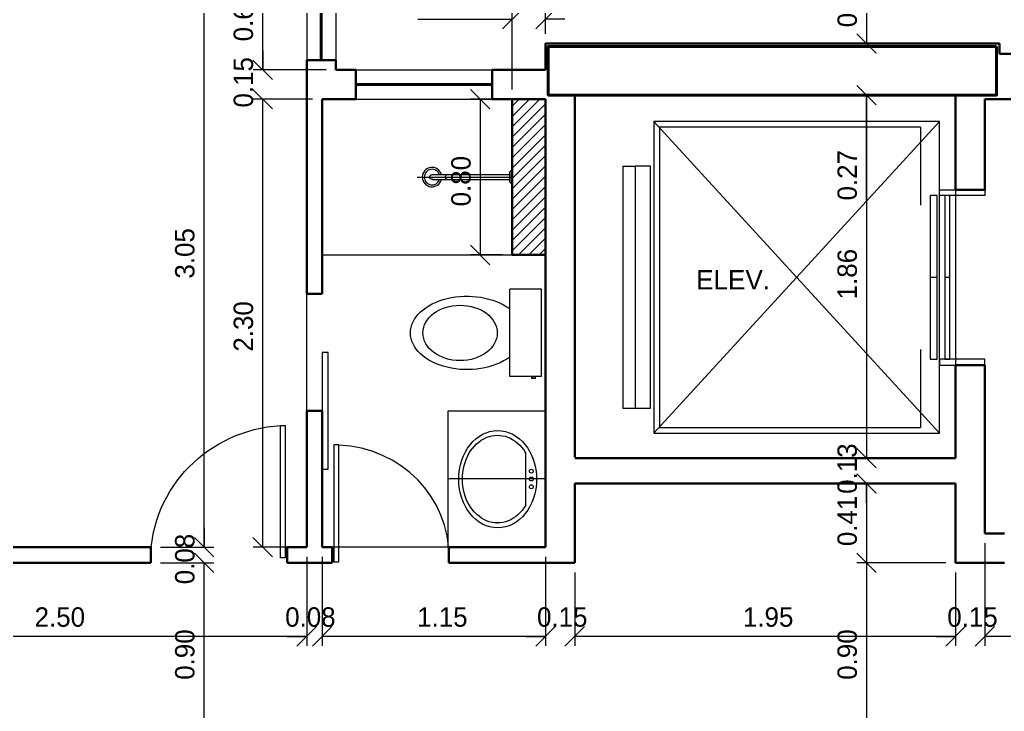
# Model space of a CAD drawing. Header units: metres. Extents: x 2.9 to 62.3, y 8 to 50.1.
# Drawn here: x 16.36 to 21.41, y 18.65 to 22.2 of the extents above; entities that cross this region are included whole.
import ezdxf
from ezdxf.enums import TextEntityAlignment as Align

# ---------------------------------------------------------------- set-up
doc = ezdxf.new("R2010")
doc.units = ezdxf.units.M
doc.header["$MEASUREMENT"] = 0
doc.linetypes.add('DGN Style 3', pattern=[1.422731, 1.016237, -0.406495])
doc.linetypes.add('DGN Style 4', pattern=[1.626995, 0.812989, -0.406495, 0.001016, -0.406495])
doc.layers.get('Defpoints').update_dxf_attribs({"lineweight": 0})
for name, color, linetype, lineweight in [('00-EDIFICACOES TÉRREO', 7, 'Continuous', 0), ('24 - Textos Gerais', 7, 'Continuous', 0), ('34 - Mobiliário', 7, 'Continuous', 0), ('CORNIJAS_VAR NA PLANTA PTIPO 1', 7, 'Continuous', 0), ('Cotas', 13, 'Continuous', 0), ('Level 11-1', 7, 'Continuous', 0), ('Level 12', 7, 'Continuous', 0), ('Level 36', 7, 'Continuous', 0), ('Level 44', 7, 'Continuous', 0), ('Level 45', 7, 'Continuous', 0)]:
    doc.layers.add(name, color=color, linetype=linetype, lineweight=lineweight)
doc.styles.add('Style-INTL_ENGINEERING', font='INTL_ENGINEERING.shx')
doc.dimstyles.get("Standard").update_dxf_attribs({"dimtxt": 0.18, "dimasz": 0.18, "dimexe": 0.18, "dimexo": 0.0625, "dimgap": 0.09, "dimtad": 0, "dimtih": 1, "dimtoh": 1, "dimdec": 4, "dimzin": 1, "dimdsep": 46, "dimtxsty": 'Standard', "dimcen": 0, "dimadec": 0, "dimazin": 0, "dimtfac": 1, "dimtdec": 4, "dimtofl": 0, "dimtmove": 0, "dimatfit": 3, "dimfxl": 0, "dimtolj": 1, "dimtzin": 1, "dimarcsym": 0})

# ---------------------------------------------------------------- blocks, each defined once
blk = doc.blocks.new('*U24')
at = {"layer": '24 - Textos Gerais', "color": 172, "linetype": 'Continuous', "lineweight": 13}
blk.add_line((-0.147, -0.136), (-0.147, 0.133), dxfattribs=at)
at = {"layer": '24 - Textos Gerais', "color": 172, "linetype": 'DGN Style 4', "lineweight": 13}
blk.add_line((-0.25, -0.001), (0.25, -0.001), dxfattribs=at)
at = {"layer": '24 - Textos Gerais', "color": 172, "linetype": 'Continuous', "lineweight": 13}
for centre in [(-0.177, 0.039), (-0.177, -0.001), (-0.177, -0.041)]:
    blk.add_circle(centre, 0.01, dxfattribs=at)
blk.add_ellipse((-0.004, 0), major_axis=(0, 0.25), ratio=0.8, dxfattribs=at)
at = {"layer": '24 - Textos Gerais', "color": 172, "linetype": 'Continuous', "lineweight": 13, "extrusion": (0, 0, -1)}
blk.add_ellipse((-0.0033, -0.0006), major_axis=(0, 0.225), ratio=0.8, start_param=5.350888, end_param=10.349301, dxfattribs=at)
at = {"layer": '24 - Textos Gerais', "color": 172, "linetype": 'Continuous', "lineweight": 13}
for p in [(-0.003, 0.224), (-0.003, 0.224), (-0.147, -0.136)]:
    blk.add_point(p, dxfattribs=at)
blk = doc.blocks.new('SANCXP_1')
at = {"layer": '24 - Textos Gerais', "color": 172, "linetype": 'Continuous', "lineweight": 0}
for p, q in [((0.06, -0.449), (0.06, 0.449)), ((0.06, 0.449), (0.386, 0.449)), ((0.386, -0.449), (0.386, 0.449)), ((0.06, -0.449), (0.386, -0.449))]:
    blk.add_line(p, q, dxfattribs=at)
at = {"layer": '24 - Textos Gerais', "color": 172, "linetype": 'Continuous', "lineweight": 0, "extrusion": (0, 0, -1), "flags": 128}
blk.add_lwpolyline([(-0.125, -0.468), (-0.16, -0.468), (-0.16, -0.449), (-0.125, -0.449)], close=True, dxfattribs=at)
at = {"layer": '24 - Textos Gerais', "color": 172, "linetype": 'Continuous', "lineweight": 0}
blk.add_ellipse((0.825, 0), major_axis=(-0.581, 0), ratio=0.649123, start_param=0.716078, end_param=5.567107, dxfattribs=at)
at = {"layer": '24 - Textos Gerais', "color": 172, "linetype": 'Continuous', "lineweight": 0, "extrusion": (0, 0, -1)}
blk.add_ellipse((0.896, 0), major_axis=(0.381, 0), ratio=0.746923, dxfattribs=at)
blk = doc.blocks.new('*U26')
at = {"layer": '24 - Textos Gerais', "color": 172, "linetype": 'Continuous', "lineweight": 0}
for p, q in [((-0.2441, 0.035), (-0.2441, -0.035)), ((-0.2441, 0.035), (-0.2391, 0.035)), ((-0.2391, 0.035), (-0.2391, -0.035)), ((-0.2291, 0.025), (-0.2391, 0.035)), ((-0.2291, -0.025), (-0.2291, 0.025)), ((0.168, 0.0125), (-0.2291, 0.0125)), ((-0.2441, -0.035), (-0.2391, -0.035)), ((-0.2391, -0.035), (-0.2291, -0.025)), ((0.168, -0.0125), (-0.2291, -0.0125))]:
    blk.add_line(p, q, dxfattribs=at)
at = {"layer": '24 - Textos Gerais', "color": 172, "linetype": 'DGN Style 4', "lineweight": 13}
blk.add_line((0.2441, 0), (-0.2441, 0), dxfattribs=at)
at = {"layer": '24 - Textos Gerais', "color": 172, "linetype": 'Continuous', "lineweight": 0, "extrusion": (0, 0, -1)}
for centre in [(-0.088, 0), (-0.168, 0)]:
    blk.add_arc(centre, 0.0125, 90, 270, dxfattribs=at)
at = {"layer": '24 - Textos Gerais', "color": 172, "linetype": 'Continuous', "lineweight": 0}
for radius, start, end in [(0.05, 194.4775, 165.5225), (0.04, 198.21, 161.79)]:
    blk.add_arc((0.168, 0), radius, start, end, dxfattribs=at)
blk.add_point((0.168, 0.011), dxfattribs=at)
blk = doc.blocks.new('*U19')
at = {"layer": 'Level 36', "color": 172, "linetype": 'Continuous', "lineweight": 13}
for p, q in [((-12.585, 3.08), (-11.6099, 3.08)), ((-11.9391, 2.28), (-11.4391, 2.28)), ((-11.9391, 1.58), (-11.9391, 2.28))]:
    blk.add_line(p, q, dxfattribs=at)
at = {"layer": '24 - Textos Gerais', "color": 172, "linetype": 'Continuous', "lineweight": 0, "rotation": 180}
blk.add_blockref('*U26', (-11.854, 3.48), dxfattribs=at)
at = {"layer": '24 - Textos Gerais', "color": 172, "linetype": 'Continuous', "lineweight": 0, "extrusion": (0, 0, -1), "xscale": 0.5000000000216841, "yscale": 0.5000000000216841, "zscale": 0.5000000000216841, "rotation": 359.9994663905647}
blk.add_blockref('SANCXP_1', (11.4298, 2.68), dxfattribs=at)
at = {"layer": '24 - Textos Gerais', "color": 172, "linetype": 'Continuous', "lineweight": 13, "rotation": 180}
blk.add_blockref('*U24', (-11.6891, 1.929), dxfattribs=at)
blk = doc.blocks.new('P60D')
at = {"layer": '00-EDIFICACOES TÉRREO', "color": 7, "linetype": 'Continuous', "lineweight": 13}
for p, q in [((0.035, 0.605), (0.01, 0.605)), ((0.01, 0.605), (0.01, 0.005)), ((0.035, 0.005), (0.035, 0.605)), ((0.01, 0.005), (0.035, 0.005))]:
    blk.add_line(p, q, dxfattribs=at)
blk.add_ellipse((-0.008, 0.0175), major_axis=(0.5808, 0.1881), ratio=0.957694, start_param=5.970015, end_param=7.482445, dxfattribs=at)
at = {"layer": 'CORNIJAS_VAR NA PLANTA PTIPO 1', "color": 7, "linetype": 'Continuous', "lineweight": 30}
for p, q in [((0, 0), (0, 0.08)), ((0.6, 0), (0.6, 0.08))]:
    blk.add_line(p, q, dxfattribs=at)
blk = doc.blocks.new('*U76')
at = {"layer": '34 - Mobiliário', "color": 7, "linetype": 'Continuous', "lineweight": 40}
blk.add_line((0, 0.25), (0, -0.25), dxfattribs=at)
at = {"layer": 'CORNIJAS_VAR NA PLANTA PTIPO 1', "color": 7, "linetype": 'Continuous', "lineweight": 0}
for p, q in [((-0.075, 0.25), (-0.075, -0.25)), ((0.075, 0.25), (0.075, -0.25))]:
    blk.add_line(p, q, dxfattribs=at)
at = {"layer": 'CORNIJAS_VAR NA PLANTA PTIPO 1', "color": 7, "linetype": 'Continuous', "lineweight": 30}
for p, q in [((-0.075, 0.25), (0.075, 0.25)), ((-0.075, -0.25), (0.075, -0.25))]:
    blk.add_line(p, q, dxfattribs=at)
blk = doc.blocks.new('*U74')
at = {"layer": '34 - Mobiliário', "color": 7, "linetype": 'DGN Style 3', "lineweight": 40}
blk.add_line((0.35, 0), (-0.35, 0), dxfattribs=at)
at = {"layer": 'CORNIJAS_VAR NA PLANTA PTIPO 1', "color": 7, "linetype": 'Continuous', "lineweight": 30}
for p, q in [((-0.35, -0.075), (-0.35, 0.075)), ((0.35, -0.075), (0.35, 0.075))]:
    blk.add_line(p, q, dxfattribs=at)
at = {"layer": 'CORNIJAS_VAR NA PLANTA PTIPO 1', "color": 7, "linetype": 'Continuous', "lineweight": 0}
for p, q in [((0.35, 0.075), (-0.35, 0.075)), ((0.35, -0.075), (-0.35, -0.075))]:
    blk.add_line(p, q, dxfattribs=at)
blk = doc.blocks.new('P70D')
at = {"layer": '00-EDIFICACOES TÉRREO', "color": 7, "linetype": 'Continuous', "lineweight": 13}
for p, q in [((0.035, 0.705), (0.01, 0.705)), ((0.01, 0.705), (0.01, 0.025)), ((0.035, 0.025), (0.035, 0.705)), ((0.01, 0.025), (0.035, 0.025))]:
    blk.add_line(p, q, dxfattribs=at)
blk.add_ellipse((0.0073, 0.032), major_axis=(0.6611, -0.2141), ratio=0.965677, start_param=0.313159, end_param=1.833935, dxfattribs=at)
at = {"layer": 'CORNIJAS_VAR NA PLANTA PTIPO 1', "color": 7, "linetype": 'Continuous', "lineweight": 30}
for p, q in [((0, 0), (0, 0.08)), ((0.7, 0), (0.7, 0.08))]:
    blk.add_line(p, q, dxfattribs=at)
blk = doc.blocks.new('_Oblique')
at = {"color": 0, "linetype": 'ByBlock', "lineweight": -2}
blk.add_line((0.5, 0.5), (-0.5, -0.5), dxfattribs=at)
blk = doc.blocks.new('*D480')
at = {"layer": 'Cotas', "color": 2, "linetype": 'Continuous', "lineweight": 0}
for p, q in [((20.449, 22.539), (20.7566, 22.539)), ((20.7071, 22.539), (20.7071, 22.0746)), ((21.34, 22.0746), (20.6576, 22.0746))]:
    blk.add_line(p, q, dxfattribs=at)
at = {"layer": 'Defpoints'}
for p in [(20.3996, 22.539), (20.7071, 22.3068), (20.7071, 22.0746), (21.3895, 22.0746)]:
    blk.add_point(p, dxfattribs=at)
at = {"layer": 'Cotas', "color": 2, "linetype": 'Continuous', "lineweight": 0, "xscale": 0.0995, "yscale": 0.0995, "zscale": 0.0995}
for p, rotation in [((20.7071, 22.539), 90), ((20.7071, 22.0746), 270)]:
    blk.add_blockref('_Oblique', p, dxfattribs=dict(at, rotation=rotation))
at = {"layer": 'Cotas', "color": 2, "linetype": 'Continuous', "lineweight": 0, "style": 'Style-INTL_ENGINEERING'}
blk.add_text('0.46', height=0.0995, rotation=90, dxfattribs=at).set_placement((20.6079, 22.158), align=Align.MIDDLE_LEFT)
blk = doc.blocks.new('*D481')
at = {"layer": 'Cotas', "color": 2, "linetype": 'Continuous', "lineweight": 0}
for p, q in [((20.7071, 22.1741), (20.7071, 22.0746)), ((21.34, 22.0746), (20.6576, 22.0746)), ((21.325, 21.8096), (20.6576, 21.8096)), ((20.7071, 21.2689), (20.7071, 21.8096))]:
    blk.add_line(p, q, dxfattribs=at)
at = {"layer": 'Defpoints'}
for p in [(21.3895, 22.0746), (20.7071, 21.8096), (21.3745, 21.8096), (20.7071, 21.415)]:
    blk.add_point(p, dxfattribs=at)
at = {"layer": 'Cotas', "color": 2, "linetype": 'Continuous', "lineweight": 0, "xscale": 0.0995, "yscale": 0.0995, "zscale": 0.0995}
for p, rotation in [((20.7071, 22.0746), 270), ((20.7071, 21.8096), 90)]:
    blk.add_blockref('_Oblique', p, dxfattribs=dict(at, rotation=rotation))
at = {"layer": 'Cotas', "color": 2, "linetype": 'Continuous', "lineweight": 0, "style": 'Style-INTL_ENGINEERING'}
blk.add_text('0.27', height=0.0995, rotation=90, dxfattribs=at).set_placement((20.6079, 21.2689), align=Align.MIDDLE_LEFT)
blk = doc.blocks.new('*D482')
at = {"layer": 'Cotas', "color": 2, "linetype": 'Continuous', "lineweight": 0}
for p, q in [((21.325, 21.8096), (20.6576, 21.8096)), ((20.7071, 21.8096), (20.7071, 19.9457)), ((21.1151, 19.9457), (20.6576, 19.9457))]:
    blk.add_line(p, q, dxfattribs=at)
at = {"layer": 'Defpoints'}
for p in [(21.3745, 21.8096), (20.7071, 20.8777), (20.7071, 19.9457), (21.1645, 19.9457)]:
    blk.add_point(p, dxfattribs=at)
at = {"layer": 'Cotas', "color": 2, "linetype": 'Continuous', "lineweight": 0, "xscale": 0.0995, "yscale": 0.0995, "zscale": 0.0995}
for p, rotation in [((20.7071, 21.8096), 90), ((20.7071, 19.9457), 270)]:
    blk.add_blockref('_Oblique', p, dxfattribs=dict(at, rotation=rotation))
at = {"layer": 'Cotas', "color": 2, "linetype": 'Continuous', "lineweight": 0, "style": 'Style-INTL_ENGINEERING'}
blk.add_text('1.86', height=0.0995, rotation=90, dxfattribs=at).set_placement((20.6079, 20.7612), align=Align.MIDDLE_LEFT)
blk = doc.blocks.new('*D483')
at = {"layer": 'Cotas', "color": 2, "linetype": 'Continuous', "lineweight": 0}
for p, q in [((20.7071, 20.0452), (20.7071, 19.9457)), ((21.1151, 19.9457), (20.6576, 19.9457)), ((21.1151, 19.8157), (20.6576, 19.8157)), ((20.7071, 19.7162), (20.7071, 19.8157))]:
    blk.add_line(p, q, dxfattribs=at)
at = {"layer": 'Defpoints'}
for p in [(21.1645, 19.9457), (20.7071, 19.8807), (20.7071, 19.8157), (21.1645, 19.8157)]:
    blk.add_point(p, dxfattribs=at)
at = {"layer": 'Cotas', "color": 2, "linetype": 'Continuous', "lineweight": 0, "xscale": 0.0995, "yscale": 0.0995, "zscale": 0.0995}
for p, rotation in [((20.7071, 19.9457), 270), ((20.7071, 19.8157), 90)]:
    blk.add_blockref('_Oblique', p, dxfattribs=dict(at, rotation=rotation))
at = {"layer": 'Cotas', "color": 2, "linetype": 'Continuous', "lineweight": 0, "style": 'Style-INTL_ENGINEERING'}
blk.add_text('0.13', height=0.0995, rotation=90, dxfattribs=at).set_placement((20.6079, 19.7627), align=Align.MIDDLE_LEFT)
blk = doc.blocks.new('*D484')
at = {"layer": 'Cotas', "color": 2, "linetype": 'Continuous', "lineweight": 0}
for p, q in [((21.1151, 19.8157), (20.6576, 19.8157)), ((20.7071, 19.8157), (20.7071, 19.409)), ((21.1151, 19.409), (20.6576, 19.409))]:
    blk.add_line(p, q, dxfattribs=at)
at = {"layer": 'Defpoints'}
for p in [(21.1645, 19.8157), (20.7071, 19.6124), (20.7071, 19.409), (21.1645, 19.409)]:
    blk.add_point(p, dxfattribs=at)
at = {"layer": 'Cotas', "color": 2, "linetype": 'Continuous', "lineweight": 0, "xscale": 0.0995, "yscale": 0.0995, "zscale": 0.0995}
for p, rotation in [((20.7071, 19.8157), 90), ((20.7071, 19.409), 270)]:
    blk.add_blockref('_Oblique', p, dxfattribs=dict(at, rotation=rotation))
at = {"layer": 'Cotas', "color": 2, "linetype": 'Continuous', "lineweight": 0, "style": 'Style-INTL_ENGINEERING'}
blk.add_text('0.41', height=0.0995, rotation=90, dxfattribs=at).set_placement((20.6079, 19.4943), align=Align.MIDDLE_LEFT)
blk = doc.blocks.new('*D485')
at = {"layer": 'Cotas', "color": 2, "linetype": 'Continuous', "lineweight": 0}
for p, q in [((21.1151, 19.409), (20.6576, 19.409)), ((20.7071, 19.409), (20.7071, 18.509)), ((21.0951, 18.509), (20.6576, 18.509))]:
    blk.add_line(p, q, dxfattribs=at)
at = {"layer": 'Defpoints'}
for p in [(21.1645, 19.409), (20.7071, 18.959), (20.7071, 18.509), (21.1446, 18.509)]:
    blk.add_point(p, dxfattribs=at)
at = {"layer": 'Cotas', "color": 2, "linetype": 'Continuous', "lineweight": 0, "xscale": 0.0995, "yscale": 0.0995, "zscale": 0.0995}
for p, rotation in [((20.7071, 19.409), 90), ((20.7071, 18.509), 270)]:
    blk.add_blockref('_Oblique', p, dxfattribs=dict(at, rotation=rotation))
at = {"layer": 'Cotas', "color": 2, "linetype": 'Continuous', "lineweight": 0, "style": 'Style-INTL_ENGINEERING'}
blk.add_text('0.90', height=0.0995, rotation=90, dxfattribs=at).set_placement((20.6079, 18.8082), align=Align.MIDDLE_LEFT)
blk = doc.blocks.new('*D513')
at = {"layer": 'Cotas', "color": 2, "linetype": 'Continuous', "lineweight": 0}
for p, q in [((21.3146, 19.5095), (21.3146, 18.9817)), ((22.8146, 19.5095), (22.8146, 18.9817)), ((22.8146, 19.0312), (21.3146, 19.0312))]:
    blk.add_line(p, q, dxfattribs=at)
at = {"layer": 'Defpoints'}
for p in [(21.3146, 19.559), (22.8146, 19.559), (21.3146, 19.0312), (22.0646, 19.0312)]:
    blk.add_point(p, dxfattribs=at)
at = {"layer": 'Cotas', "color": 2, "linetype": 'Continuous', "lineweight": 0, "xscale": 0.0995, "yscale": 0.0995, "zscale": 0.0995, "rotation": 180}
blk.add_blockref('_Oblique', (21.3146, 19.0312), dxfattribs=at)
at = {"layer": 'Cotas', "color": 2, "linetype": 'Continuous', "lineweight": 0, "xscale": 0.0995, "yscale": 0.0995, "zscale": 0.0995}
blk.add_blockref('_Oblique', (22.8146, 19.0312), dxfattribs=at)
at = {"layer": 'Cotas', "color": 2, "linetype": 'Continuous', "lineweight": 0, "style": 'Style-INTL_ENGINEERING'}
blk.add_text('1.50', height=0.0995, dxfattribs=at).set_placement((21.9465, 19.1304), align=Align.MIDDLE_LEFT)
blk = doc.blocks.new('*D514')
at = {"layer": 'Cotas', "color": 2, "linetype": 'Continuous', "lineweight": 0}
for p, q in [((21.3146, 19.5095), (21.3146, 18.9817)), ((21.1645, 19.3595), (21.1645, 18.9817)), ((21.065, 19.0312), (21.1645, 19.0312)), ((21.414, 19.0312), (21.3146, 19.0312))]:
    blk.add_line(p, q, dxfattribs=at)
at = {"layer": 'Defpoints'}
for p in [(21.3146, 19.559), (21.1645, 19.409), (21.1645, 19.0312), (21.2396, 19.0312)]:
    blk.add_point(p, dxfattribs=at)
at = {"layer": 'Cotas', "color": 2, "linetype": 'Continuous', "lineweight": 0, "xscale": 0.0995, "yscale": 0.0995, "zscale": 0.0995}
blk.add_blockref('_Oblique', (21.1645, 19.0312), dxfattribs=at)
at = {"layer": 'Cotas', "color": 2, "linetype": 'Continuous', "lineweight": 0, "xscale": 0.0995, "yscale": 0.0995, "zscale": 0.0995, "rotation": 180}
blk.add_blockref('_Oblique', (21.3146, 19.0312), dxfattribs=at)
at = {"layer": 'Cotas', "color": 2, "linetype": 'Continuous', "lineweight": 0, "style": 'Style-INTL_ENGINEERING'}
blk.add_text('0.15', height=0.0995, dxfattribs=at).set_placement((21.1215, 19.1304), align=Align.MIDDLE_LEFT)
blk = doc.blocks.new('*D515')
at = {"layer": 'Cotas', "color": 2, "linetype": 'Continuous', "lineweight": 0}
for p, q in [((19.2097, 19.3595), (19.2097, 18.9817)), ((21.1645, 19.3595), (21.1645, 18.9817)), ((21.1645, 19.0312), (19.2097, 19.0312))]:
    blk.add_line(p, q, dxfattribs=at)
at = {"layer": 'Defpoints'}
for p in [(19.2097, 19.409), (21.1645, 19.409), (19.2097, 19.0312), (20.1871, 19.0312)]:
    blk.add_point(p, dxfattribs=at)
at = {"layer": 'Cotas', "color": 2, "linetype": 'Continuous', "lineweight": 0, "xscale": 0.0995, "yscale": 0.0995, "zscale": 0.0995, "rotation": 180}
blk.add_blockref('_Oblique', (19.2097, 19.0312), dxfattribs=at)
at = {"layer": 'Cotas', "color": 2, "linetype": 'Continuous', "lineweight": 0, "xscale": 0.0995, "yscale": 0.0995, "zscale": 0.0995}
blk.add_blockref('_Oblique', (21.1645, 19.0312), dxfattribs=at)
at = {"layer": 'Cotas', "color": 2, "linetype": 'Continuous', "lineweight": 0, "style": 'Style-INTL_ENGINEERING'}
blk.add_text('1.95', height=0.0995, dxfattribs=at).set_placement((20.073, 19.1304), align=Align.MIDDLE_LEFT)
blk = doc.blocks.new('*D516')
at = {"layer": 'Cotas', "color": 2, "linetype": 'Continuous', "lineweight": 0}
for p, q in [((19.0597, 19.4395), (19.0597, 18.9817)), ((19.2097, 19.3595), (19.2097, 18.9817)), ((18.9602, 19.0312), (19.0597, 19.0312)), ((19.3092, 19.0312), (19.2097, 19.0312))]:
    blk.add_line(p, q, dxfattribs=at)
at = {"layer": 'Defpoints'}
for p in [(19.0597, 19.489), (19.2097, 19.409), (19.0597, 19.0312), (19.1347, 19.0312)]:
    blk.add_point(p, dxfattribs=at)
at = {"layer": 'Cotas', "color": 2, "linetype": 'Continuous', "lineweight": 0, "xscale": 0.0995, "yscale": 0.0995, "zscale": 0.0995}
blk.add_blockref('_Oblique', (19.0597, 19.0312), dxfattribs=at)
at = {"layer": 'Cotas', "color": 2, "linetype": 'Continuous', "lineweight": 0, "xscale": 0.0995, "yscale": 0.0995, "zscale": 0.0995, "rotation": 180}
blk.add_blockref('_Oblique', (19.2097, 19.0312), dxfattribs=at)
at = {"layer": 'Cotas', "color": 2, "linetype": 'Continuous', "lineweight": 0, "style": 'Style-INTL_ENGINEERING'}
blk.add_text('0.15', height=0.0995, dxfattribs=at).set_placement((19.0166, 19.1304), align=Align.MIDDLE_LEFT)
blk = doc.blocks.new('*D517')
at = {"layer": 'Cotas', "color": 2, "linetype": 'Continuous', "lineweight": 0}
for p, q in [((17.9145, 19.4395), (17.9145, 18.9817)), ((19.0597, 19.4395), (19.0597, 18.9817)), ((19.0597, 19.0312), (17.9145, 19.0312))]:
    blk.add_line(p, q, dxfattribs=at)
at = {"layer": 'Defpoints'}
for p in [(17.9145, 19.489), (19.0597, 19.489), (17.9145, 19.0312), (18.4871, 19.0312)]:
    blk.add_point(p, dxfattribs=at)
at = {"layer": 'Cotas', "color": 2, "linetype": 'Continuous', "lineweight": 0, "xscale": 0.0995, "yscale": 0.0995, "zscale": 0.0995, "rotation": 180}
blk.add_blockref('_Oblique', (17.9145, 19.0312), dxfattribs=at)
at = {"layer": 'Cotas', "color": 2, "linetype": 'Continuous', "lineweight": 0, "xscale": 0.0995, "yscale": 0.0995, "zscale": 0.0995}
blk.add_blockref('_Oblique', (19.0597, 19.0312), dxfattribs=at)
at = {"layer": 'Cotas', "color": 2, "linetype": 'Continuous', "lineweight": 0, "style": 'Style-INTL_ENGINEERING'}
blk.add_text('1.15', height=0.0995, dxfattribs=at).set_placement((18.4014, 19.1304), align=Align.MIDDLE_LEFT)
blk = doc.blocks.new('*D518')
at = {"layer": 'Cotas', "color": 2, "linetype": 'Continuous', "lineweight": 0}
for p, q in [((17.8346, 19.4395), (17.8346, 18.9817)), ((17.9145, 19.4395), (17.9145, 18.9817)), ((17.7351, 19.0312), (17.8346, 19.0312)), ((18.0141, 19.0312), (17.9145, 19.0312))]:
    blk.add_line(p, q, dxfattribs=at)
at = {"layer": 'Defpoints'}
for p in [(17.8346, 19.489), (17.9145, 19.489), (17.8346, 19.0312), (17.8745, 19.0312)]:
    blk.add_point(p, dxfattribs=at)
at = {"layer": 'Cotas', "color": 2, "linetype": 'Continuous', "lineweight": 0, "xscale": 0.0995, "yscale": 0.0995, "zscale": 0.0995}
blk.add_blockref('_Oblique', (17.8346, 19.0312), dxfattribs=at)
at = {"layer": 'Cotas', "color": 2, "linetype": 'Continuous', "lineweight": 0, "xscale": 0.0995, "yscale": 0.0995, "zscale": 0.0995, "rotation": 180}
blk.add_blockref('_Oblique', (17.9145, 19.0312), dxfattribs=at)
at = {"layer": 'Cotas', "color": 2, "linetype": 'Continuous', "lineweight": 0, "style": 'Style-INTL_ENGINEERING'}
blk.add_text('0.08', height=0.0995, dxfattribs=at).set_placement((17.7241, 19.1304), align=Align.MIDDLE_LEFT)
blk = doc.blocks.new('*D519')
at = {"layer": 'Cotas', "color": 2, "linetype": 'Continuous', "lineweight": 0}
for p, q in [((17.8346, 19.4395), (17.8346, 18.9817)), ((15.3345, 19.2595), (15.3345, 18.9817)), ((17.8346, 19.0312), (15.3345, 19.0312))]:
    blk.add_line(p, q, dxfattribs=at)
at = {"layer": 'Defpoints'}
for p in [(17.8346, 19.489), (15.3345, 19.309), (15.3345, 19.0312), (16.5845, 19.0312)]:
    blk.add_point(p, dxfattribs=at)
at = {"layer": 'Cotas', "color": 2, "linetype": 'Continuous', "lineweight": 0, "xscale": 0.0995, "yscale": 0.0995, "zscale": 0.0995, "rotation": 180}
blk.add_blockref('_Oblique', (15.3345, 19.0312), dxfattribs=at)
at = {"layer": 'Cotas', "color": 2, "linetype": 'Continuous', "lineweight": 0, "xscale": 0.0995, "yscale": 0.0995, "zscale": 0.0995}
blk.add_blockref('_Oblique', (17.8346, 19.0312), dxfattribs=at)
at = {"layer": 'Cotas', "color": 2, "linetype": 'Continuous', "lineweight": 0, "style": 'Style-INTL_ENGINEERING'}
blk.add_text('2.50', height=0.0995, dxfattribs=at).set_placement((16.4384, 19.1304), align=Align.MIDDLE_LEFT)
blk = doc.blocks.new('*D538')
at = {"layer": 'Cotas', "color": 2, "linetype": 'Continuous', "lineweight": 0}
for p, q in [((17.6088, 22.0385), (17.6088, 21.939)), ((17.9351, 21.939), (17.5593, 21.939)), ((17.8651, 21.789), (17.5593, 21.789)), ((17.6088, 21.6895), (17.6088, 21.789))]:
    blk.add_line(p, q, dxfattribs=at)
at = {"layer": 'Defpoints'}
for p in [(17.6088, 21.939), (17.9845, 21.939), (17.6088, 21.864), (17.9145, 21.789)]:
    blk.add_point(p, dxfattribs=at)
at = {"layer": 'Cotas', "color": 2, "linetype": 'Continuous', "lineweight": 0, "xscale": 0.0995, "yscale": 0.0995, "zscale": 0.0995}
for p, rotation in [((17.6088, 21.939), 270), ((17.6088, 21.789), 90)]:
    blk.add_blockref('_Oblique', p, dxfattribs=dict(at, rotation=rotation))
at = {"layer": 'Cotas', "color": 2, "linetype": 'Continuous', "lineweight": 0, "style": 'Style-INTL_ENGINEERING'}
blk.add_text('0.15', height=0.0995, rotation=90, dxfattribs=at).set_placement((17.5095, 21.746), align=Align.MIDDLE_LEFT)
blk = doc.blocks.new('*D539')
at = {"layer": 'Cotas', "color": 2, "linetype": 'Continuous', "lineweight": 0}
for p, q in [((17.785, 22.539), (17.5593, 22.539)), ((17.6088, 21.939), (17.6088, 22.539)), ((17.9351, 21.939), (17.5593, 21.939))]:
    blk.add_line(p, q, dxfattribs=at)
at = {"layer": 'Defpoints'}
for p in [(17.6088, 22.539), (17.8346, 22.539), (17.6088, 22.239), (17.9845, 21.939)]:
    blk.add_point(p, dxfattribs=at)
at = {"layer": 'Cotas', "color": 2, "linetype": 'Continuous', "lineweight": 0, "xscale": 0.0995, "yscale": 0.0995, "zscale": 0.0995}
for p, rotation in [((17.6088, 22.539), 90), ((17.6088, 21.939), 270)]:
    blk.add_blockref('_Oblique', p, dxfattribs=dict(at, rotation=rotation))
at = {"layer": 'Cotas', "color": 2, "linetype": 'Continuous', "lineweight": 0, "style": 'Style-INTL_ENGINEERING'}
blk.add_text('0.60', height=0.0995, rotation=90, dxfattribs=at).set_placement((17.5095, 22.0858), align=Align.MIDDLE_LEFT)
blk = doc.blocks.new('*D292')
at = {"layer": 'Cotas', "color": 2, "linetype": 'Continuous', "lineweight": 0}
for p, q in [((17.8651, 21.789), (17.5593, 21.789)), ((17.6088, 19.489), (17.6088, 21.789)), ((17.785, 19.489), (17.5593, 19.489))]:
    blk.add_line(p, q, dxfattribs=at)
at = {"layer": 'Defpoints'}
for p in [(17.6088, 21.789), (17.9145, 21.789), (17.6088, 20.639), (17.8346, 19.489)]:
    blk.add_point(p, dxfattribs=at)
at = {"layer": 'Cotas', "color": 2, "linetype": 'Continuous', "lineweight": 0, "xscale": 0.0995, "yscale": 0.0995, "zscale": 0.0995}
for p, rotation in [((17.6088, 21.789), 90), ((17.6088, 19.489), 270)]:
    blk.add_blockref('_Oblique', p, dxfattribs=dict(at, rotation=rotation))
at = {"layer": 'Cotas', "color": 2, "linetype": 'Continuous', "lineweight": 0, "style": 'Style-INTL_ENGINEERING'}
blk.add_text('2.30', height=0.0995, rotation=90, dxfattribs=at).set_placement((17.5095, 20.4929), align=Align.MIDDLE_LEFT)
blk = doc.blocks.new('*D546')
at = {"layer": 'Cotas', "color": 2, "linetype": 'Continuous', "lineweight": 0}
for p, q in [((17.0843, 19.409), (17.3577, 19.409)), ((17.3082, 18.509), (17.3082, 19.409)), ((17.285, 18.509), (17.2587, 18.509))]:
    blk.add_line(p, q, dxfattribs=at)
at = {"layer": 'Defpoints'}
for p in [(17.0348, 19.409), (17.3082, 19.409), (17.3082, 18.959), (17.3346, 18.509)]:
    blk.add_point(p, dxfattribs=at)
at = {"layer": 'Cotas', "color": 2, "linetype": 'Continuous', "lineweight": 0, "xscale": 0.0995, "yscale": 0.0995, "zscale": 0.0995}
for p, rotation in [((17.3082, 19.409), 90), ((17.3082, 18.509), 270)]:
    blk.add_blockref('_Oblique', p, dxfattribs=dict(at, rotation=rotation))
at = {"layer": 'Cotas', "color": 2, "linetype": 'Continuous', "lineweight": 0, "style": 'Style-INTL_ENGINEERING'}
blk.add_text('0.90', height=0.0995, rotation=90, dxfattribs=at).set_placement((17.2089, 18.8082), align=Align.MIDDLE_LEFT)
blk = doc.blocks.new('*D547')
at = {"layer": 'Cotas', "color": 2, "linetype": 'Continuous', "lineweight": 0}
for p, q in [((17.3082, 19.5885), (17.3082, 19.489)), ((17.084, 19.489), (17.3577, 19.489)), ((17.0843, 19.409), (17.3577, 19.409)), ((17.3082, 19.3095), (17.3082, 19.409))]:
    blk.add_line(p, q, dxfattribs=at)
at = {"layer": 'Defpoints'}
for p in [(17.0345, 19.489), (17.3082, 19.489), (17.0348, 19.409), (17.3082, 19.449)]:
    blk.add_point(p, dxfattribs=at)
at = {"layer": 'Cotas', "color": 2, "linetype": 'Continuous', "lineweight": 0, "xscale": 0.0995, "yscale": 0.0995, "zscale": 0.0995}
for p, rotation in [((17.3082, 19.489), 270), ((17.3082, 19.409), 90)]:
    blk.add_blockref('_Oblique', p, dxfattribs=dict(at, rotation=rotation))
at = {"layer": 'Cotas', "color": 2, "linetype": 'Continuous', "lineweight": 0, "style": 'Style-INTL_ENGINEERING'}
blk.add_text('0.08', height=0.0995, rotation=90, dxfattribs=at).set_placement((17.2089, 19.2986), align=Align.MIDDLE_LEFT)
blk = doc.blocks.new('*D548')
at = {"layer": 'Cotas', "color": 2, "linetype": 'Continuous', "lineweight": 0}
for p, q in [((16.634, 22.539), (17.3577, 22.539)), ((17.3082, 19.489), (17.3082, 22.539)), ((17.084, 19.489), (17.3577, 19.489))]:
    blk.add_line(p, q, dxfattribs=at)
at = {"layer": 'Defpoints'}
for p in [(16.5846, 22.539), (17.3082, 22.539), (17.3082, 21.014), (17.0345, 19.489)]:
    blk.add_point(p, dxfattribs=at)
at = {"layer": 'Cotas', "color": 2, "linetype": 'Continuous', "lineweight": 0, "xscale": 0.0995, "yscale": 0.0995, "zscale": 0.0995}
for p, rotation in [((17.3082, 22.539), 90), ((17.3082, 19.489), 270)]:
    blk.add_blockref('_Oblique', p, dxfattribs=dict(at, rotation=rotation))
at = {"layer": 'Cotas', "color": 2, "linetype": 'Continuous', "lineweight": 0, "style": 'Style-INTL_ENGINEERING'}
blk.add_text('3.05', height=0.0995, rotation=90, dxfattribs=at).set_placement((17.2089, 20.8679), align=Align.MIDDLE_LEFT)
blk = doc.blocks.new('*D298')
at = {"layer": 'Cotas', "color": 2, "linetype": 'Continuous', "lineweight": 0}
for p, q in [((18.8897, 21.8385), (18.8897, 22.2495)), ((19.0595, 22.1241), (19.0595, 22.2495)), ((18.4051, 22.2), (18.8897, 22.2)), ((19.159, 22.2), (19.0595, 22.2))]:
    blk.add_line(p, q, dxfattribs=at)
at = {"layer": 'Defpoints'}
for p in [(18.5231, 22.2), (18.8897, 22.2), (19.0595, 22.0746), (18.8897, 21.789)]:
    blk.add_point(p, dxfattribs=at)
at = {"layer": 'Cotas', "color": 2, "linetype": 'Continuous', "lineweight": 0, "xscale": 0.0995, "yscale": 0.0995, "zscale": 0.0995}
blk.add_blockref('_Oblique', (18.8897, 22.2), dxfattribs=at)
at = {"layer": 'Cotas', "color": 2, "linetype": 'Continuous', "lineweight": 0, "xscale": 0.0995, "yscale": 0.0995, "zscale": 0.0995, "rotation": 180}
blk.add_blockref('_Oblique', (19.0595, 22.2), dxfattribs=at)
at = {"layer": 'Cotas', "color": 2, "linetype": 'Continuous', "lineweight": 0, "style": 'Style-INTL_ENGINEERING'}
blk.add_text('0.17', height=0.0995, dxfattribs=at).set_placement((18.4051, 22.2993), align=Align.MIDDLE_LEFT)
blk = doc.blocks.new('*D299')
at = {"layer": 'Cotas', "color": 2, "linetype": 'Continuous', "lineweight": 0}
for p, q in [((18.8402, 21.789), (18.6759, 21.789)), ((18.7254, 21.789), (18.7254, 20.989)), ((18.8402, 20.989), (18.6759, 20.989))]:
    blk.add_line(p, q, dxfattribs=at)
at = {"layer": 'Defpoints'}
for p in [(18.8897, 21.789), (18.7254, 21.389), (18.7254, 20.989), (18.8897, 20.989)]:
    blk.add_point(p, dxfattribs=at)
at = {"layer": 'Cotas', "color": 2, "linetype": 'Continuous', "lineweight": 0, "xscale": 0.0995, "yscale": 0.0995, "zscale": 0.0995}
for p, rotation in [((18.7254, 21.789), 90), ((18.7254, 20.989), 270)]:
    blk.add_blockref('_Oblique', p, dxfattribs=dict(at, rotation=rotation))
at = {"layer": 'Cotas', "color": 2, "linetype": 'Continuous', "lineweight": 0, "style": 'Style-INTL_ENGINEERING'}
blk.add_text('0.80', height=0.0995, rotation=90, dxfattribs=at).set_placement((18.6261, 21.2386), align=Align.MIDDLE_LEFT)
blk = doc.blocks.new('ELEV1_')
at = {"color": 7, "linetype": 'Continuous', "lineweight": 30}
for p, q in [((-0.45, 0), (-0.45, 0.15)), ((0.45, 0), (0.45, 0.15))]:
    blk.add_line(p, q, dxfattribs=at)
at = {"color": 7, "linetype": 'Continuous', "lineweight": 0}
blk.add_line((-0.45, 0), (0.45, 0), dxfattribs=at)
at = {"color": 120, "linetype": 'Continuous', "lineweight": 0}
for p, q in [((-0.42, -0.03), (-0.42, -0.055)), ((0.42, -0.03), (-0.42, -0.03)), ((0, -0.03), (0, -0.055)), ((0.42, -0.055), (0.42, -0.03)), ((0.8, -1.5489), (-0.8, -0.0826)), ((0.8, -0.0827), (-0.8, -1.5489)), ((-0.42, -0.055), (0.42, -0.055)), ((-0.42, -0.095), (-0.42, -0.13)), ((0.42, -0.095), (-0.42, -0.095)), ((0, -0.095), (0, -0.13)), ((0.42, -0.13), (0.42, -0.095)), ((-0.42, -0.13), (0.42, -0.13)), ((-0.7713, -0.18), (-0.7713, -1.5201)), ((-0.7713, -0.18), (-0.37, -0.18)), ((0.37, -0.18), (0.7713, -0.18)), ((0.7713, -1.5202), (0.7713, -0.18)), ((-0.7713, -1.5201), (0.7713, -1.5202)), ((-0.5713, -1.7076), (-0.5713, -1.6452)), ((0.6712, -1.7076), (0.6712, -1.6451)), ((-0.5713, -1.7076), (0.6712, -1.7076))]:
    blk.add_line(p, q, dxfattribs=at)
at = {"color": 120, "linetype": 'Continuous', "lineweight": 0, "flags": 128}
for points in [[(-0.42, -0.0827), (-0.45, -0.0827), (-0.45, 0.15), (-0.42, 0.15)], [(0.42, -0.0826), (0.45, -0.0826), (0.45, 0.15), (0.42, 0.15)], [(-0.8, -1.5489), (0.8, -1.5489), (0.8, -0.0827), (-0.8, -0.0826)], [(-0.5713, -1.6452), (0.6712, -1.6451), (0.6712, -1.5651), (-0.5712, -1.5652)]]:
    blk.add_lwpolyline(points, close=True, dxfattribs=at)

msp = doc.modelspace()

# ---------------------------------------------------------------- linework, layer by layer
at = {"layer": '00-EDIFICACOES TÉRREO', "color": 7, "linetype": 'Continuous', "lineweight": 13, "flags": 128}
msp.add_lwpolyline([(17.9445, 20.489), (17.9145, 20.489), (17.9145, 19.889), (17.9445, 19.889)], close=True, dxfattribs=at)
at = {"layer": 'CORNIJAS_VAR NA PLANTA PTIPO 1', "color": 7, "linetype": 'Continuous', "lineweight": 30}
for p, q in [((17.8346, 20.789), (17.8346, 21.9891)), ((17.9845, 21.939), (17.9845, 21.989)), ((21.4645, 22.0217), (21.3895, 22.0217)), ((18.0871, 21.939), (17.9845, 21.939)), ((19.0595, 21.939), (18.7871, 21.939)), ((18.0871, 21.789), (17.9145, 21.789)), ((17.9145, 20.789), (17.9145, 21.789)), ((19.0597, 21.789), (18.7871, 21.789)), ((21.4645, 21.789), (21.3145, 21.789)), ((17.9145, 20.789), (17.8346, 20.789)), ((17.9145, 20.189), (17.8346, 20.189)), ((17.8346, 19.489), (17.8346, 20.189)), ((17.9145, 19.489), (17.9145, 20.189)), ((19.0597, 19.489), (19.0597, 19.8157)), ((19.2097, 19.409), (19.2097, 19.8157)), ((21.1645, 19.409), (21.1645, 19.8157)), ((21.4145, 19.559), (21.3146, 19.559)), ((17.0345, 19.489), (15.3346, 19.489)), ((17.8346, 19.489), (17.7345, 19.489)), ((17.9645, 19.489), (17.9145, 19.489)), ((19.0597, 19.489), (18.5646, 19.489)), ((17.0348, 19.409), (15.3346, 19.409)), ((17.9646, 19.409), (17.7345, 19.409)), ((19.2097, 19.409), (18.5646, 19.409)), ((21.4145, 19.409), (21.1645, 19.409))]:
    msp.add_line(p, q, dxfattribs=at)
at = {"layer": 'CORNIJAS_VAR NA PLANTA PTIPO 1', "color": 7, "linetype": 'Continuous', "lineweight": 0}
for p, q in [((17.8346, 20.189), (17.8346, 20.789)), ((18.5646, 19.489), (17.9646, 19.489))]:
    msp.add_line(p, q, dxfattribs=at)
at = {"layer": 'CORNIJAS_VAR NA PLANTA PTIPO 1', "color": 7, "linetype": 'Continuous', "lineweight": 30, "flags": 128}
msp.add_lwpolyline([(21.3895, 22.0217), (21.3895, 22.0746), (19.0595, 22.0746), (19.0595, 21.939)], dxfattribs=at)
at = {"layer": 'Level 11-1', "color": 7, "linetype": 'Continuous', "lineweight": 30}
for p, q in [((19.0597, 21.789), (19.0597, 19.8157)), ((21.3146, 19.559), (21.3146, 19.8157))]:
    msp.add_line(p, q, dxfattribs=at)
at = {"layer": 'Level 44', "color": 7, "linetype": 'Continuous', "lineweight": 30}
for p, q in [((19.0597, 21.789), (19.0597, 19.8157)), ((19.2097, 21.8096), (19.2097, 19.9513)), ((21.1645, 21.324), (21.1645, 21.8096)), ((21.3146, 21.324), (21.3146, 21.789)), ((21.1645, 19.9457), (21.1645, 20.424)), ((21.3146, 19.8157), (21.3146, 20.424)), ((21.1645, 19.9457), (19.2097, 19.9457)), ((21.1645, 19.8157), (19.2097, 19.8157))]:
    msp.add_line(p, q, dxfattribs=at)
at = {"layer": 'Level 44', "color": 1, "linetype": 'Continuous', "lineweight": 40, "flags": 128}
msp.add_lwpolyline([(21.3745, 22.0596), (19.0745, 22.0596), (19.0745, 21.8096), (21.3745, 21.8096)], close=True, dxfattribs=at)
at = {"layer": 'Level 45', "color": 6, "linetype": 'Continuous', "lineweight": 0}
for p, q in [((18.8897, 21.6474), (19.0313, 21.789)), ((18.8897, 21.7004), (18.9783, 21.789)), ((18.8897, 21.7535), (18.9253, 21.789)), ((18.8897, 21.5944), (19.0597, 21.7644)), ((18.8897, 21.5413), (19.0597, 21.7113)), ((18.8897, 21.4883), (19.0597, 21.6583)), ((18.8897, 21.4353), (19.0597, 21.6053)), ((18.8897, 21.3822), (19.0597, 21.5522)), ((18.8897, 21.3292), (19.0597, 21.4992)), ((18.8897, 21.2762), (19.0597, 21.4462)), ((18.8897, 21.2231), (19.0597, 21.3931)), ((18.8897, 21.1701), (19.0597, 21.3401)), ((18.8897, 21.1171), (19.0597, 21.2871)), ((18.8897, 21.064), (19.0597, 21.234)), ((18.8897, 21.011), (19.0597, 21.181)), ((18.9208, 20.989), (19.0597, 21.128)), ((18.9738, 20.989), (19.0597, 21.0749)), ((19.0268, 20.989), (19.0597, 21.0219))]:
    msp.add_line(p, q, dxfattribs=at)
at = {"layer": 'Level 45', "color": 6, "linetype": 'Continuous', "lineweight": 30, "flags": 128}
msp.add_lwpolyline([(19.0597, 21.789), (18.8897, 21.789), (18.8897, 20.989), (19.0597, 20.989)], close=True, dxfattribs=at)

# ---------------------------------------------------------------- block references
at = {"layer": 'CORNIJAS_VAR NA PLANTA PTIPO 1', "color": 7, "linetype": 'Continuous', "lineweight": 0, "extrusion": (0, 0, -1)}
msp.add_blockref('*U76', (-17.9095, 22.239), dxfattribs=at)
at = {"layer": 'CORNIJAS_VAR NA PLANTA PTIPO 1', "color": 7, "linetype": 'Continuous', "lineweight": 30, "extrusion": (0, 0, -1)}
msp.add_blockref('*U74', (-18.4371, 21.864), dxfattribs=at)
at = {"layer": 'CORNIJAS_VAR NA PLANTA PTIPO 1', "color": 7, "linetype": 'Continuous', "lineweight": 30}
for name, p, xscale, yscale, rotation in [('P70D', (17.7345, 19.4091), 1.000004656718364, -1.000004656718364, 180.0008004104257), ('P60D', (17.9646, 19.409), 1.000004656664151, 1.000004656664151, 0.0005336069505462)]:
    msp.add_blockref(name, p, dxfattribs=dict(at, xscale=xscale, yscale=yscale, rotation=rotation))
at = {"layer": 'Level 36', "color": 172, "linetype": 'Continuous', "lineweight": 13}
msp.add_blockref('*U19', (30.4996, 17.909), dxfattribs=at)
at = {"layer": 'Level 44', "color": 120, "linetype": 'Continuous', "lineweight": 0, "xscale": 1.000000000097578, "yscale": 1.000000000097578, "rotation": 270.000800414153}
msp.add_blockref('ELEV1_', (21.1645, 20.8741), dxfattribs=at)

# ---------------------------------------------------------------- texts
at = {"layer": 'Level 12', "color": 2, "linetype": 'Continuous', "lineweight": 13, "insert": (20.0225, 20.8619), "char_height": 0.1, "attachment_point": 5, "line_spacing_factor": 1.200006, "style": 'Style-INTL_ENGINEERING'}
msp.add_mtext('ELEV.\\P', dxfattribs=at)

# ---------------------------------------------------------------- dimensions: what is measured, and where the dimension line sits
at = {"layer": 'Cotas', "color": 2, "linetype": 'Continuous', "lineweight": 0}
for base, p1, p2, angle, override, picture, middle in [((17.3082, 22.539), (17.0345, 19.489), (16.5846, 22.539), 90, {"dimtxt": 0.0995, "dimasz": 0.0995, "dimexe": 0.0495, "dimexo": 0.0495, "dimgap": 0.0495, "dimtad": 1, "dimtih": 0, "dimtoh": 0, "dimdec": 2, "dimzin": 3, "dimtxsty": 'Style-INTL_ENGINEERING', "dimblk": 'Oblique', "dimclre": 2, "dimtdec": 2, "dimatfit": 1, "dimtolj": 0, "dimtzin": 3, "dimlwe": 0}, '*D548', (17.3082, 21.014)), ((17.6088, 22.539), (17.9845, 21.939), (17.8346, 22.539), 90, {"dimtxt": 0.0995, "dimasz": 0.0995, "dimexe": 0.0495, "dimexo": 0.0495, "dimgap": 0.0495, "dimtad": 1, "dimtih": 0, "dimtoh": 0, "dimdec": 2, "dimzin": 3, "dimtxsty": 'Style-INTL_ENGINEERING', "dimblk": 'Oblique', "dimclre": 2, "dimtdec": 2, "dimatfit": 1, "dimtolj": 0, "dimtzin": 3, "dimlwe": 0}, '*D539', (17.6088, 22.239)), ((20.7071, 22.0746), (20.3996, 22.539), (21.3895, 22.0746), 270, {"dimtxt": 0.0995, "dimasz": 0.0995, "dimexe": 0.0495, "dimexo": 0.0495, "dimgap": 0.0495, "dimtad": 1, "dimtih": 0, "dimtoh": 0, "dimdec": 2, "dimzin": 3, "dimtxsty": 'Style-INTL_ENGINEERING', "dimblk": 'Oblique', "dimclre": 2, "dimtdec": 2, "dimatfit": 1, "dimtolj": 0, "dimtzin": 3, "dimlwe": 0}, '*D480', (20.7071, 22.3068)), ((17.6088, 21.789), (17.8346, 19.489), (17.9145, 21.789), 90, {"dimtxt": 0.0995, "dimasz": 0.0995, "dimexe": 0.0495, "dimexo": 0.0495, "dimgap": 0.0495, "dimtad": 1, "dimtih": 0, "dimtoh": 0, "dimdec": 2, "dimzin": 3, "dimtxsty": 'Style-INTL_ENGINEERING', "dimblk": 'Oblique', "dimclre": 2, "dimtdec": 2, "dimatfit": 1, "dimtolj": 0, "dimtzin": 3, "dimlwe": 0}, '*D292', (17.6088, 20.639)), ((18.7254, 20.989), (18.8897, 21.789), (18.8897, 20.989), 270, {"dimtxt": 0.0995, "dimasz": 0.0995, "dimexe": 0.0495, "dimexo": 0.0495, "dimgap": 0.0495, "dimtad": 1, "dimtih": 0, "dimtoh": 0, "dimdec": 2, "dimzin": 3, "dimtxsty": 'Style-INTL_ENGINEERING', "dimblk": 'Oblique', "dimclre": 2, "dimtdec": 2, "dimatfit": 1, "dimfrac": 2, "dimtolj": 0, "dimtzin": 3, "dimlwe": 0}, '*D299', (18.7254, 21.389)), ((20.7071, 19.9457), (21.3745, 21.8096), (21.1645, 19.9457), 270, {"dimtxt": 0.0995, "dimasz": 0.0995, "dimexe": 0.0495, "dimexo": 0.0495, "dimgap": 0.0495, "dimtad": 1, "dimtih": 0, "dimtoh": 0, "dimdec": 2, "dimzin": 3, "dimtxsty": 'Style-INTL_ENGINEERING', "dimblk": 'Oblique', "dimclre": 2, "dimtdec": 2, "dimatfit": 1, "dimtolj": 0, "dimtzin": 3, "dimlwe": 0}, '*D482', (20.7071, 20.8777)), ((20.7071, 19.409), (21.1645, 19.8157), (21.1645, 19.409), 270, {"dimtxt": 0.0995, "dimasz": 0.0995, "dimexe": 0.0495, "dimexo": 0.0495, "dimgap": 0.0495, "dimtad": 1, "dimtih": 0, "dimtoh": 0, "dimdec": 2, "dimzin": 3, "dimtxsty": 'Style-INTL_ENGINEERING', "dimblk": 'Oblique', "dimclre": 2, "dimtdec": 2, "dimatfit": 1, "dimtolj": 0, "dimtzin": 3, "dimlwe": 0}, '*D484', (20.7071, 19.6124)), ((21.3146, 19.0312), (22.8146, 19.559), (21.3146, 19.559), 180, {"dimtxt": 0.0995, "dimasz": 0.0995, "dimexe": 0.0495, "dimexo": 0.0495, "dimgap": 0.0495, "dimtad": 1, "dimtih": 0, "dimtoh": 0, "dimdec": 2, "dimzin": 3, "dimtxsty": 'Style-INTL_ENGINEERING', "dimblk": 'Oblique', "dimclre": 2, "dimtdec": 2, "dimatfit": 1, "dimtolj": 0, "dimtzin": 3, "dimlwe": 0}, '*D513', (22.0646, 19.0312)), ((15.3345, 19.0312), (17.8346, 19.489), (15.3345, 19.309), 180, {"dimtxt": 0.0995, "dimasz": 0.0995, "dimexe": 0.0495, "dimexo": 0.0495, "dimgap": 0.0495, "dimtad": 1, "dimtih": 0, "dimtoh": 0, "dimdec": 2, "dimzin": 3, "dimtxsty": 'Style-INTL_ENGINEERING', "dimblk": 'Oblique', "dimclre": 2, "dimtdec": 2, "dimatfit": 1, "dimtolj": 0, "dimtzin": 3, "dimlwe": 0}, '*D519', (16.5845, 19.0312)), ((17.3082, 19.409), (17.3346, 18.509), (17.0348, 19.409), 90, {"dimtxt": 0.0995, "dimasz": 0.0995, "dimexe": 0.0495, "dimexo": 0.0495, "dimgap": 0.0495, "dimtad": 1, "dimtih": 0, "dimtoh": 0, "dimdec": 2, "dimzin": 3, "dimtxsty": 'Style-INTL_ENGINEERING', "dimblk": 'Oblique', "dimclre": 2, "dimtdec": 2, "dimatfit": 1, "dimtolj": 0, "dimtzin": 3, "dimlwe": 0}, '*D546', (17.3082, 18.959)), ((17.9145, 19.0312), (19.0597, 19.489), (17.9145, 19.489), 180, {"dimtxt": 0.0995, "dimasz": 0.0995, "dimexe": 0.0495, "dimexo": 0.0495, "dimgap": 0.0495, "dimtad": 1, "dimtih": 0, "dimtoh": 0, "dimdec": 2, "dimzin": 3, "dimtxsty": 'Style-INTL_ENGINEERING', "dimblk": 'Oblique', "dimclre": 2, "dimtdec": 2, "dimatfit": 1, "dimtolj": 0, "dimtzin": 3, "dimlwe": 0}, '*D517', (18.4871, 19.0312)), ((20.7071, 18.509), (21.1645, 19.409), (21.1446, 18.509), 270, {"dimtxt": 0.0995, "dimasz": 0.0995, "dimexe": 0.0495, "dimexo": 0.0495, "dimgap": 0.0495, "dimtad": 1, "dimtih": 0, "dimtoh": 0, "dimdec": 2, "dimzin": 3, "dimtxsty": 'Style-INTL_ENGINEERING', "dimblk": 'Oblique', "dimclre": 2, "dimtdec": 2, "dimatfit": 1, "dimtolj": 0, "dimtzin": 3, "dimlwe": 0}, '*D485', (20.7071, 18.959)), ((19.2097, 19.0312), (21.1645, 19.409), (19.2097, 19.409), 180, {"dimtxt": 0.0995, "dimasz": 0.0995, "dimexe": 0.0495, "dimexo": 0.0495, "dimgap": 0.0495, "dimtad": 1, "dimtih": 0, "dimtoh": 0, "dimdec": 2, "dimzin": 3, "dimtxsty": 'Style-INTL_ENGINEERING', "dimblk": 'Oblique', "dimclre": 2, "dimtdec": 2, "dimatfit": 1, "dimtolj": 0, "dimtzin": 3, "dimlwe": 0}, '*D515', (20.1871, 19.0312))]:
    dim = msp.add_linear_dim(base=base, p1=p1, p2=p2, angle=angle, dimstyle='Standard', override=override, dxfattribs=at)
    dim.commit()
    dim.dimension.update_dxf_attribs({"geometry": picture, "text_midpoint": middle})
for base, p1, p2, angle, override, picture, middle in [((18.8897, 22.2), (19.0595, 22.0746), (18.8897, 21.789), 180, {"dimtxt": 0.0995, "dimasz": 0.0995, "dimexe": 0.0495, "dimexo": 0.0495, "dimgap": 0.0495, "dimtad": 1, "dimtih": 0, "dimtoh": 0, "dimdec": 2, "dimzin": 3, "dimtxsty": 'Style-INTL_ENGINEERING', "dimblk": 'Oblique', "dimclre": 2, "dimtdec": 2, "dimatfit": 1, "dimfrac": 2, "dimtolj": 0, "dimtzin": 3, "dimlwe": 0}, '*D298', (18.5231, 22.2)), ((20.70711, 21.8096296026), (21.389525894, 22.0746296026), (21.374525894, 21.8096296026), 270, {"dimtxt": 0.0995, "dimasz": 0.0995, "dimexe": 0.0495, "dimexo": 0.0495, "dimgap": 0.0495, "dimtad": 1, "dimtih": 0, "dimtoh": 0, "dimdec": 2, "dimzin": 3, "dimtxsty": 'Style-INTL_ENGINEERING', "dimblk": 'Oblique', "dimclre": 2, "dimtdec": 2, "dimatfit": 1, "dimtolj": 0, "dimtzin": 3, "dimlwe": 0}, '*D481', (20.70711, 21.4150383328)), ((17.6088, 21.939), (17.9145, 21.789), (17.9845, 21.939), 90, {"dimtxt": 0.0995, "dimasz": 0.0995, "dimexe": 0.0495, "dimexo": 0.0495, "dimgap": 0.0495, "dimtad": 1, "dimtih": 0, "dimtoh": 0, "dimdec": 2, "dimzin": 3, "dimtxsty": 'Style-INTL_ENGINEERING', "dimblk": 'Oblique', "dimclre": 2, "dimtdec": 2, "dimatfit": 1, "dimtolj": 0, "dimtzin": 3, "dimlwe": 0}, '*D538', (17.6088, 21.864)), ((20.7071, 19.8157), (21.1645, 19.9457), (21.1645, 19.8157), 270, {"dimtxt": 0.0995, "dimasz": 0.0995, "dimexe": 0.0495, "dimexo": 0.0495, "dimgap": 0.0495, "dimtad": 1, "dimtih": 0, "dimtoh": 0, "dimdec": 2, "dimzin": 3, "dimtxsty": 'Style-INTL_ENGINEERING', "dimblk": 'Oblique', "dimclre": 2, "dimtdec": 2, "dimatfit": 1, "dimtolj": 0, "dimtzin": 3, "dimlwe": 0}, '*D483', (20.7071, 19.8807)), ((17.3082, 19.489), (17.0348, 19.409), (17.0345, 19.489), 90, {"dimtxt": 0.0995, "dimasz": 0.0995, "dimexe": 0.0495, "dimexo": 0.0495, "dimgap": 0.0495, "dimtad": 1, "dimtih": 0, "dimtoh": 0, "dimdec": 2, "dimzin": 3, "dimtxsty": 'Style-INTL_ENGINEERING', "dimblk": 'Oblique', "dimclre": 2, "dimtdec": 2, "dimatfit": 1, "dimtolj": 0, "dimtzin": 3, "dimlwe": 0}, '*D547', (17.3082, 19.449)), ((21.1645, 19.0312), (21.3146, 19.559), (21.1645, 19.409), 180, {"dimtxt": 0.0995, "dimasz": 0.0995, "dimexe": 0.0495, "dimexo": 0.0495, "dimgap": 0.0495, "dimtad": 1, "dimtih": 0, "dimtoh": 0, "dimdec": 2, "dimzin": 3, "dimtxsty": 'Style-INTL_ENGINEERING', "dimblk": 'Oblique', "dimclre": 2, "dimtdec": 2, "dimatfit": 1, "dimtolj": 0, "dimtzin": 3, "dimlwe": 0}, '*D514', (21.2396, 19.0312)), ((17.8346, 19.0312), (17.9145, 19.489), (17.8346, 19.489), 180, {"dimtxt": 0.0995, "dimasz": 0.0995, "dimexe": 0.0495, "dimexo": 0.0495, "dimgap": 0.0495, "dimtad": 1, "dimtih": 0, "dimtoh": 0, "dimdec": 2, "dimzin": 3, "dimtxsty": 'Style-INTL_ENGINEERING', "dimblk": 'Oblique', "dimclre": 2, "dimtdec": 2, "dimatfit": 1, "dimtolj": 0, "dimtzin": 3, "dimlwe": 0}, '*D518', (17.8745, 19.0312)), ((19.0597, 19.0312), (19.2097, 19.409), (19.0597, 19.489), 180, {"dimtxt": 0.0995, "dimasz": 0.0995, "dimexe": 0.0495, "dimexo": 0.0495, "dimgap": 0.0495, "dimtad": 1, "dimtih": 0, "dimtoh": 0, "dimdec": 2, "dimzin": 3, "dimtxsty": 'Style-INTL_ENGINEERING', "dimblk": 'Oblique', "dimclre": 2, "dimtdec": 2, "dimatfit": 1, "dimtolj": 0, "dimtzin": 3, "dimlwe": 0}, '*D516', (19.1347, 19.0312))]:
    dim = msp.add_linear_dim(base=base, p1=p1, p2=p2, angle=angle, dimstyle='Standard', override=override, dxfattribs=at)
    dim.commit()
    dim.dimension.update_dxf_attribs({"geometry": picture, "text_midpoint": middle, "dimtype": 160})

doc.saveas('drawing.dxf')
